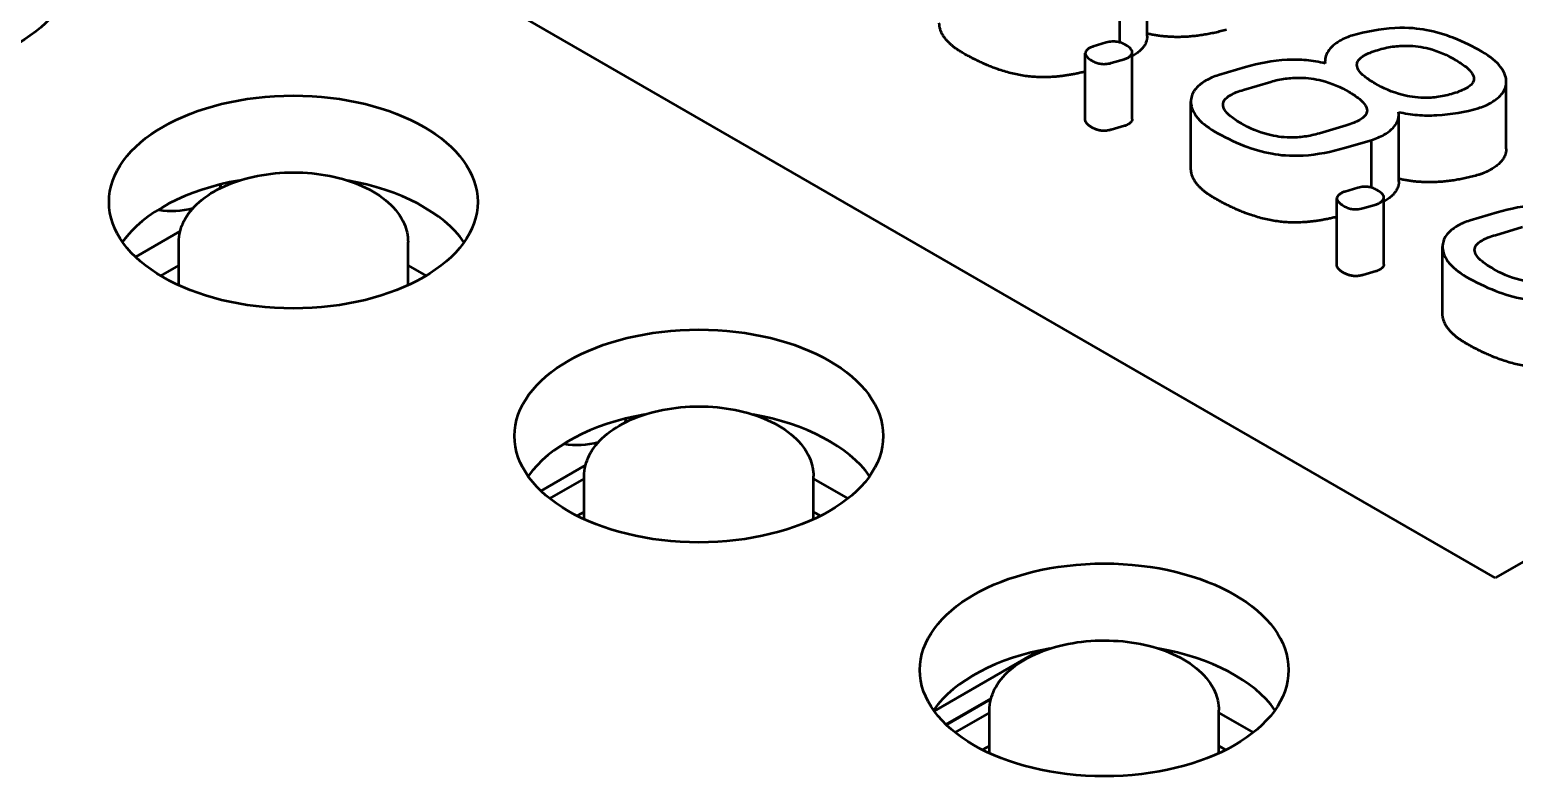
# Model space of a CAD drawing. Header units: millimetres. Extents: x 2121 to 4904, y 892 to 1933.
# Drawn here: x 3122.49 to 3136.08, y 1704.9 to 1711.74 of the extents above; entities that cross this region are included whole.
import ezdxf

# ---------------------------------------------------------------- set-up
doc = ezdxf.new("R2010")
doc.units = ezdxf.units.MM
doc.header["$LTSCALE"] = 1.8
doc.layers.add('외형선(ISO)', color=7, linetype='Continuous', lineweight=50)

msp = doc.modelspace()

# ---------------------------------------------------------------- linework, layer by layer
at = {"layer": '외형선(ISO)', "color": 7}
for p, q in [((3135.909, 1706.716), (3122.65, 1714.37)), ((3132.722, 1711.68), (3132.722, 1712.292)), ((3132.473, 1711.621), (3132.473, 1712.058)), ((3132.348, 1711.62), (3132.228, 1711.584)), ((3132.156, 1710.909), (3132.156, 1711.522)), ((3132.586, 1710.919), (3132.586, 1711.531)), ((3132.393, 1711.433), (3132.515, 1711.468)), ((3133.623, 1711.394), (3133.376, 1711.321)), ((3134.351, 1711.429), (3134.351, 1711.443)), ((3133.606, 1711.188), (3133.854, 1711.261)), ((3136.01, 1710.647), (3136.01, 1711.259)), ((3133.123, 1710.469), (3133.123, 1711.081)), ((3135.027, 1710.349), (3135.027, 1710.962)), ((3132.515, 1710.856), (3132.393, 1710.821)), ((3134.546, 1710.861), (3134.299, 1710.788)), ((3134.529, 1710.655), (3134.778, 1710.727)), ((3134.778, 1710.29), (3134.778, 1710.727)), ((3134.653, 1710.289), (3134.532, 1710.254)), ((3134.46, 1709.579), (3134.46, 1710.191)), ((3134.697, 1710.103), (3134.82, 1710.138)), ((3134.89, 1709.588), (3134.89, 1710.201)), ((3135.928, 1710.064), (3135.68, 1709.99)), ((3141.742, 1710.084), (3135.909, 1706.716)), ((3123.867, 1709.892), (3123.46, 1709.657)), ((3135.911, 1709.857), (3136.158, 1709.931)), ((3123.854, 1709.398), (3123.854, 1709.793)), ((3125.954, 1709.398), (3125.954, 1709.793)), ((3135.427, 1709.138), (3135.427, 1709.751)), ((3123.69, 1709.484), (3123.854, 1709.579)), ((3125.954, 1709.579), (3126.119, 1709.484)), ((3134.82, 1709.525), (3134.697, 1709.49)), ((3127.579, 1707.749), (3127.172, 1707.514)), ((3127.252, 1707.444), (3127.567, 1707.625)), ((3127.567, 1707.254), (3127.567, 1707.65)), ((3129.667, 1707.254), (3129.667, 1707.65)), ((3129.667, 1707.625), (3129.981, 1707.444)), ((3131.734, 1706.051), (3130.773, 1705.496)), ((3130.88, 1705.374), (3131.293, 1705.613)), ((3131.291, 1705.605), (3130.884, 1705.37)), ((3131.279, 1705.111), (3131.279, 1705.506)), ((3133.379, 1705.111), (3133.379, 1705.506)), ((3130.965, 1705.3), (3131.279, 1705.482)), ((3133.379, 1705.482), (3133.693, 1705.3))]:
    msp.add_line(p, q, dxfattribs=at)
for centre in [(3121.192, 1712.304), (3124.904, 1710.16), (3128.617, 1708.017), (3132.329, 1705.874)]:
    msp.add_ellipse(centre, major_axis=(1.688, 0), ratio=0.57735, dxfattribs=at)
for centre, major_axis, start_param, end_param in [((3124.904, 1709.426), (-1.688, 0), 5.009874, 5.896497), ((3123.791, 1710.338), (0.45, 0), 6.077412, 6.218057), ((3124.904, 1709.426), (1.687, 0), 0.386689, 1.273311), ((3123.791, 1710.338), (-0.45, 0), 1.292873, 2.015052), ((3128.617, 1707.282), (-1.687, 0), 5.009874, 5.896497), ((3128.617, 1707.282), (1.688, 0), 0.386689, 1.273311), ((3127.503, 1708.195), (0.45, 0), 6.077412, 6.218057), ((3127.503, 1708.195), (-0.45, 0), 1.292873, 2.015052), ((3132.329, 1705.139), (-1.687, 0), 5.009874, 5.896497), ((3132.329, 1705.139), (1.688, 0), 0.386689, 1.273311)]:
    msp.add_ellipse(centre, major_axis=major_axis, ratio=0.57735, start_param=start_param, end_param=end_param, dxfattribs=at)
for points, degree, knots in [([(3131.036, 1711.524), (3130.843, 1711.636), (3130.819, 1711.784), (3130.819, 1711.799)], 2, [0, 0, 0, 1, 1.121739, 1.121739, 1.121739]), ([(3135.79, 1711.535), (3135.71, 1711.581), (3135.622, 1711.626), (3135.45, 1711.692), (3135.366, 1711.718), (3135.209, 1711.747), (3135.114, 1711.759), (3134.855, 1711.746), (3134.724, 1711.719), (3134.603, 1711.685)], 3, [-0.2492526, -0.2492526, -0.2492526, -0.2492526, -0.1695753, -0.1695753, -0.1037794, -0.1037794, -0.0540017, -0.0540017, 0, 0, 0, 0]), ([(3132.524, 1711.598), (3132.513, 1711.605), (3132.5, 1711.611), (3132.475, 1711.621), (3132.462, 1711.624), (3132.433, 1711.629), (3132.418, 1711.63), (3132.383, 1711.628), (3132.365, 1711.625), (3132.348, 1711.62)], 3, [-0.02611737, -0.02611737, -0.02611737, -0.02611737, -0.01964564, -0.01964564, -0.01398276, -0.01398276, -0.0075646, -0.0075646, 0, 0, 0, 0]), ([(3134.487, 1711.636), (3134.463, 1711.622), (3134.442, 1711.607), (3134.405, 1711.574), (3134.39, 1711.557), (3134.356, 1711.504), (3134.348, 1711.467), (3134.351, 1711.429)], 3, [-0.05306697, -0.05306697, -0.05306697, -0.05306697, -0.03943906, -0.03943906, -0.02626191, -0.02626191, 0, 0, 0, 0]), ([(3134.603, 1711.685), (3134.583, 1711.679), (3134.563, 1711.672), (3134.524, 1711.656), (3134.505, 1711.646), (3134.487, 1711.636)], 3, [-0.01923036, -0.01923036, -0.01923036, -0.01923036, -0.01013747, -0.01013747, 0, 0, 0, 0]), ([(3132.156, 1711.354), (3131.863, 1711.28), (3131.339, 1711.349), (3131.036, 1711.524)], 2, [0.104573, 0.104573, 0.104573, 1, 2, 2, 2]), ([(3132.197, 1711.572), (3132.189, 1711.567), (3132.181, 1711.562), (3132.169, 1711.551), (3132.164, 1711.546), (3132.157, 1711.533), (3132.155, 1711.525), (3132.157, 1711.509), (3132.162, 1711.5), (3132.18, 1711.478), (3132.198, 1711.465), (3132.217, 1711.455)], 3, [-0.03089014, -0.03089014, -0.03089014, -0.03089014, -0.0262839, -0.0262839, -0.02217317, -0.02217317, -0.01685765, -0.01685765, -0.01049185, -0.01049185, 0, 0, 0, 0]), ([(3132.228, 1711.584), (3132.223, 1711.583), (3132.218, 1711.581), (3132.207, 1711.577), (3132.202, 1711.574), (3132.197, 1711.572)], 3, [-0.004992203, -0.004992203, -0.004992203, -0.004992203, -0.002805938, -0.002805938, 0, 0, 0, 0]), ([(3132.515, 1711.468), (3132.52, 1711.469), (3132.525, 1711.471), (3132.534, 1711.476), (3132.54, 1711.479), (3132.545, 1711.481)], 3, [-0.004892519, -0.004892519, -0.004892519, -0.004892519, -0.002791626, -0.002791626, 0, 0, 0, 0]), ([(3132.545, 1711.481), (3132.553, 1711.486), (3132.56, 1711.491), (3132.572, 1711.502), (3132.577, 1711.507), (3132.585, 1711.52), (3132.586, 1711.527), (3132.584, 1711.544), (3132.579, 1711.553), (3132.561, 1711.575), (3132.543, 1711.588), (3132.524, 1711.598)], 3, [-0.03089014, -0.03089014, -0.03089014, -0.03089014, -0.0262839, -0.0262839, -0.02217317, -0.02217317, -0.01685765, -0.01685765, -0.01049185, -0.01049185, 0, 0, 0, 0]), ([(3134.81, 1711.244), (3134.776, 1711.264), (3134.742, 1711.286), (3134.692, 1711.327), (3134.671, 1711.347), (3134.649, 1711.384), (3134.643, 1711.4), (3134.643, 1711.431), (3134.648, 1711.445), (3134.671, 1711.475), (3134.689, 1711.49), (3134.711, 1711.503)], 3, [-0.06908407, -0.06908407, -0.06908407, -0.06908407, -0.0495896, -0.0495896, -0.03407812, -0.03407812, -0.02283564, -0.02283564, -0.01249575, -0.01249575, 0, 0, 0, 0]), ([(3134.711, 1711.503), (3134.727, 1711.512), (3134.745, 1711.52), (3134.786, 1711.536), (3134.81, 1711.545), (3134.833, 1711.552)], 3, [-0.01971232, -0.01971232, -0.01971232, -0.01971232, -0.0107891, -0.0107891, 0, 0, 0, 0]), ([(3134.833, 1711.552), (3134.877, 1711.565), (3134.922, 1711.576), (3135.014, 1711.589), (3135.059, 1711.592), (3135.172, 1711.59), (3135.238, 1711.581), (3135.392, 1711.541), (3135.474, 1711.504), (3135.544, 1711.463)], 3, [-0.1051104, -0.1051104, -0.1051104, -0.1051104, -0.0856042, -0.0856042, -0.0673949, -0.0673949, -0.040092, -0.040092, 0, 0, 0, 0]), ([(3135.87, 1711.069), (3135.916, 1711.096), (3135.953, 1711.126), (3136.001, 1711.193), (3136.011, 1711.226), (3136.01, 1711.292), (3136.002, 1711.339), (3135.923, 1711.446), (3135.862, 1711.494), (3135.79, 1711.535)], 3, [-0.1759804, -0.1759804, -0.1759804, -0.1759804, -0.1269658, -0.1269658, -0.0809876, -0.0809876, -0.0404742, -0.0404742, 0, 0, 0, 0]), ([(3132.217, 1711.455), (3132.228, 1711.448), (3132.24, 1711.442), (3132.264, 1711.433), (3132.276, 1711.43), (3132.305, 1711.424), (3132.321, 1711.423), (3132.357, 1711.425), (3132.376, 1711.428), (3132.393, 1711.433)], 3, [-0.02605506, -0.02605506, -0.02605506, -0.02605506, -0.01989248, -0.01989248, -0.01444439, -0.01444439, -0.0078256, -0.0078256, 0, 0, 0, 0]), ([(3134.351, 1711.429), (3134.297, 1711.442), (3134.24, 1711.452), (3134.123, 1711.463), (3134.063, 1711.464), (3133.871, 1711.455), (3133.742, 1711.429), (3133.623, 1711.394)], 3, [-0.100957, -0.100957, -0.100957, -0.100957, -0.0772493, -0.0772493, -0.0533747, -0.0533747, 0, 0, 0, 0]), ([(3135.544, 1711.463), (3135.579, 1711.442), (3135.614, 1711.42), (3135.665, 1711.378), (3135.686, 1711.358), (3135.708, 1711.321), (3135.714, 1711.305), (3135.714, 1711.274), (3135.709, 1711.259), (3135.687, 1711.229), (3135.668, 1711.215), (3135.646, 1711.202)], 3, [-0.06957685, -0.06957685, -0.06957685, -0.06957685, -0.04972908, -0.04972908, -0.03398166, -0.03398166, -0.02271437, -0.02271437, -0.01241075, -0.01241075, 0, 0, 0, 0]), ([(3133.26, 1711.272), (3133.216, 1711.246), (3133.181, 1711.217), (3133.133, 1711.15), (3133.123, 1711.115), (3133.123, 1711.047), (3133.131, 1711), (3133.21, 1710.893), (3133.27, 1710.847), (3133.34, 1710.806)], 3, [-0.1709096, -0.1709096, -0.1709096, -0.1709096, -0.125717, -0.125717, -0.0805637, -0.0805637, -0.0399393, -0.0399393, 0, 0, 0, 0]), ([(3133.376, 1711.321), (3133.355, 1711.315), (3133.335, 1711.308), (3133.296, 1711.291), (3133.278, 1711.282), (3133.26, 1711.272)], 3, [-0.01927353, -0.01927353, -0.01927353, -0.01927353, -0.00987909, -0.00987909, 0, 0, 0, 0]), ([(3133.854, 1711.261), (3133.897, 1711.274), (3133.942, 1711.284), (3134.033, 1711.296), (3134.077, 1711.299), (3134.192, 1711.298), (3134.259, 1711.288), (3134.415, 1711.248), (3134.498, 1711.21), (3134.569, 1711.169)], 3, [-0.1057103, -0.1057103, -0.1057103, -0.1057103, -0.0864105, -0.0864105, -0.0683639, -0.0683639, -0.0405221, -0.0405221, 0, 0, 0, 0]), ([(3135.524, 1711.153), (3135.481, 1711.14), (3135.436, 1711.129), (3135.344, 1711.116), (3135.3, 1711.113), (3135.185, 1711.115), (3135.12, 1711.125), (3134.965, 1711.165), (3134.882, 1711.203), (3134.81, 1711.244)], 3, [-0.105604, -0.105604, -0.105604, -0.105604, -0.0861489, -0.0861489, -0.0679576, -0.0679576, -0.0405215, -0.0405215, 0, 0, 0, 0]), ([(3135.646, 1711.202), (3135.631, 1711.193), (3135.613, 1711.185), (3135.572, 1711.168), (3135.548, 1711.16), (3135.524, 1711.153)], 3, [-0.01971232, -0.01971232, -0.01971232, -0.01971232, -0.0107891, -0.0107891, 0, 0, 0, 0]), ([(3133.586, 1710.878), (3133.551, 1710.898), (3133.517, 1710.921), (3133.465, 1710.963), (3133.445, 1710.983), (3133.422, 1711.02), (3133.417, 1711.036), (3133.417, 1711.067), (3133.422, 1711.081), (3133.444, 1711.112), (3133.462, 1711.126), (3133.484, 1711.139)], 3, [-0.06957685, -0.06957685, -0.06957685, -0.06957685, -0.04972908, -0.04972908, -0.03398166, -0.03398166, -0.02271437, -0.02271437, -0.01241075, -0.01241075, 0, 0, 0, 0]), ([(3133.484, 1711.139), (3133.501, 1711.148), (3133.519, 1711.157), (3133.56, 1711.173), (3133.583, 1711.181), (3133.606, 1711.188)], 3, [-0.01989755, -0.01989755, -0.01989755, -0.01989755, -0.01044879, -0.01044879, 0, 0, 0, 0]), ([(3134.569, 1711.169), (3134.604, 1711.149), (3134.637, 1711.127), (3134.688, 1711.086), (3134.708, 1711.066), (3134.73, 1711.029), (3134.736, 1711.014), (3134.736, 1710.982), (3134.731, 1710.968), (3134.709, 1710.938), (3134.69, 1710.923), (3134.668, 1710.91)], 3, [-0.06908407, -0.06908407, -0.06908407, -0.06908407, -0.0495896, -0.0495896, -0.03407812, -0.03407812, -0.02283564, -0.02283564, -0.01249575, -0.01249575, 0, 0, 0, 0]), ([(3135.755, 1711.02), (3135.775, 1711.026), (3135.795, 1711.033), (3135.834, 1711.049), (3135.853, 1711.059), (3135.87, 1711.069)], 3, [-0.01925722, -0.01925722, -0.01925722, -0.01925722, -0.01001082, -0.01001082, 0, 0, 0, 0]), ([(3134.892, 1710.777), (3134.918, 1710.792), (3134.941, 1710.808), (3134.979, 1710.843), (3134.993, 1710.861), (3135.024, 1710.914), (3135.03, 1710.949), (3135.025, 1710.984)], 3, [-0.05306065, -0.05306065, -0.05306065, -0.05306065, -0.03856375, -0.03856375, -0.02470731, -0.02470731, 0, 0, 0, 0]), ([(3135.025, 1710.984), (3135.08, 1710.972), (3135.137, 1710.963), (3135.254, 1710.952), (3135.314, 1710.952), (3135.506, 1710.961), (3135.635, 1710.986), (3135.755, 1711.02)], 3, [-0.1009025, -0.1009025, -0.1009025, -0.1009025, -0.0772262, -0.0772262, -0.0533057, -0.0533057, 0, 0, 0, 0]), ([(3133.34, 1710.806), (3133.422, 1710.759), (3133.513, 1710.713), (3133.689, 1710.645), (3133.776, 1710.619), (3133.937, 1710.59), (3134.031, 1710.58), (3134.282, 1710.594), (3134.411, 1710.621), (3134.529, 1710.655)], 3, [-0.2396282, -0.2396282, -0.2396282, -0.2396282, -0.1637242, -0.1637242, -0.1009864, -0.1009864, -0.0530192, -0.0530192, 0, 0, 0, 0]), ([(3134.299, 1710.788), (3134.255, 1710.775), (3134.21, 1710.765), (3134.119, 1710.752), (3134.075, 1710.749), (3133.96, 1710.751), (3133.894, 1710.761), (3133.739, 1710.8), (3133.657, 1710.837), (3133.586, 1710.878)], 3, [-0.1052151, -0.1052151, -0.1052151, -0.1052151, -0.0858617, -0.0858617, -0.0677944, -0.0677944, -0.0400855, -0.0400855, 0, 0, 0, 0]), ([(3134.668, 1710.91), (3134.651, 1710.901), (3134.633, 1710.892), (3134.592, 1710.876), (3134.569, 1710.868), (3134.546, 1710.861)], 3, [-0.01989755, -0.01989755, -0.01989755, -0.01989755, -0.01044879, -0.01044879, 0, 0, 0, 0]), ([(3134.778, 1710.727), (3134.798, 1710.734), (3134.818, 1710.741), (3134.856, 1710.758), (3134.875, 1710.767), (3134.892, 1710.777)], 3, [-0.01920575, -0.01920575, -0.01920575, -0.01920575, -0.00986769, -0.00986769, 0, 0, 0, 0]), ([(3123.854, 1709.793), (3123.854, 1709.858), (3123.871, 1709.923), (3123.933, 1710.047), (3123.981, 1710.107), (3124.106, 1710.217), (3124.186, 1710.266), (3124.367, 1710.347), (3124.469, 1710.378), (3124.682, 1710.42), (3124.795, 1710.431), (3125.018, 1710.431), (3125.13, 1710.42), (3125.343, 1710.378), (3125.444, 1710.346), (3125.625, 1710.265), (3125.706, 1710.214), (3125.836, 1710.099), (3125.886, 1710.033), (3125.942, 1709.908), (3125.954, 1709.851), (3125.954, 1709.793)], 3, [3.926991, 3.926991, 3.926991, 3.926991, 4.208416, 4.208416, 4.510143, 4.510143, 4.837669, 4.837669, 5.16978, 5.16978, 5.49997, 5.49997, 5.829237, 5.829237, 6.159446, 6.159446, 6.491561, 6.491561, 6.818812, 6.818812, 7.068583, 7.068583, 7.068583, 7.068583]), ([(3133.34, 1710.194), (3133.147, 1710.305), (3133.123, 1710.453), (3133.123, 1710.469)], 2, [0, 0, 0, 1, 1.121739, 1.121739, 1.121739]), ([(3134.532, 1710.254), (3134.527, 1710.253), (3134.522, 1710.251), (3134.512, 1710.247), (3134.506, 1710.244), (3134.501, 1710.241)], 3, [-0.004992203, -0.004992203, -0.004992203, -0.004992203, -0.002805938, -0.002805938, 0, 0, 0, 0]), ([(3134.829, 1710.268), (3134.817, 1710.274), (3134.805, 1710.281), (3134.779, 1710.29), (3134.767, 1710.294), (3134.738, 1710.299), (3134.722, 1710.3), (3134.687, 1710.298), (3134.669, 1710.294), (3134.653, 1710.289)], 3, [-0.02611737, -0.02611737, -0.02611737, -0.02611737, -0.01964564, -0.01964564, -0.01398276, -0.01398276, -0.0075646, -0.0075646, 0, 0, 0, 0]), ([(3134.849, 1710.151), (3134.857, 1710.156), (3134.865, 1710.161), (3134.877, 1710.171), (3134.881, 1710.177), (3134.889, 1710.19), (3134.891, 1710.197), (3134.889, 1710.214), (3134.884, 1710.223), (3134.865, 1710.245), (3134.847, 1710.257), (3134.829, 1710.268)], 3, [-0.03089014, -0.03089014, -0.03089014, -0.03089014, -0.0262839, -0.0262839, -0.02217317, -0.02217317, -0.01685765, -0.01685765, -0.01049185, -0.01049185, 0, 0, 0, 0]), ([(3134.46, 1710.024), (3134.168, 1709.949), (3133.643, 1710.019), (3133.34, 1710.194)], 2, [0.104573, 0.104573, 0.104573, 1, 2, 2, 2]), ([(3134.501, 1710.241), (3134.493, 1710.236), (3134.485, 1710.231), (3134.473, 1710.221), (3134.469, 1710.215), (3134.461, 1710.202), (3134.459, 1710.195), (3134.461, 1710.178), (3134.466, 1710.169), (3134.485, 1710.147), (3134.503, 1710.135), (3134.521, 1710.124)], 3, [-0.03089014, -0.03089014, -0.03089014, -0.03089014, -0.0262839, -0.0262839, -0.02217317, -0.02217317, -0.01685765, -0.01685765, -0.01049185, -0.01049185, 0, 0, 0, 0]), ([(3134.521, 1710.124), (3134.532, 1710.118), (3134.544, 1710.112), (3134.568, 1710.103), (3134.58, 1710.099), (3134.609, 1710.094), (3134.625, 1710.093), (3134.661, 1710.094), (3134.68, 1710.098), (3134.697, 1710.103)], 3, [-0.02605506, -0.02605506, -0.02605506, -0.02605506, -0.01989248, -0.01989248, -0.01444439, -0.01444439, -0.0078256, -0.0078256, 0, 0, 0, 0]), ([(3134.82, 1710.138), (3134.824, 1710.139), (3134.829, 1710.141), (3134.839, 1710.145), (3134.844, 1710.148), (3134.849, 1710.151)], 3, [-0.004892519, -0.004892519, -0.004892519, -0.004892519, -0.002791626, -0.002791626, 0, 0, 0, 0]), ([(3136.656, 1710.098), (3136.601, 1710.112), (3136.545, 1710.121), (3136.427, 1710.132), (3136.368, 1710.134), (3136.175, 1710.124), (3136.047, 1710.099), (3135.928, 1710.064)], 3, [-0.100957, -0.100957, -0.100957, -0.100957, -0.0772493, -0.0772493, -0.0533747, -0.0533747, 0, 0, 0, 0]), ([(3135.68, 1709.99), (3135.659, 1709.984), (3135.639, 1709.977), (3135.601, 1709.961), (3135.582, 1709.951), (3135.564, 1709.941)], 3, [-0.01927353, -0.01927353, -0.01927353, -0.01927353, -0.00987909, -0.00987909, 0, 0, 0, 0]), ([(3135.564, 1709.941), (3135.52, 1709.916), (3135.485, 1709.887), (3135.437, 1709.82), (3135.427, 1709.785), (3135.428, 1709.717), (3135.436, 1709.67), (3135.514, 1709.563), (3135.574, 1709.516), (3135.645, 1709.475)], 3, [-0.1709096, -0.1709096, -0.1709096, -0.1709096, -0.125717, -0.125717, -0.0805637, -0.0805637, -0.0399393, -0.0399393, 0, 0, 0, 0]), ([(3135.789, 1709.808), (3135.805, 1709.818), (3135.824, 1709.827), (3135.864, 1709.843), (3135.887, 1709.851), (3135.911, 1709.857)], 3, [-0.01989755, -0.01989755, -0.01989755, -0.01989755, -0.01044879, -0.01044879, 0, 0, 0, 0]), ([(3135.891, 1709.548), (3135.856, 1709.568), (3135.821, 1709.59), (3135.77, 1709.632), (3135.749, 1709.653), (3135.727, 1709.69), (3135.721, 1709.706), (3135.721, 1709.737), (3135.726, 1709.751), (3135.748, 1709.781), (3135.767, 1709.796), (3135.789, 1709.808)], 3, [-0.06957685, -0.06957685, -0.06957685, -0.06957685, -0.04972908, -0.04972908, -0.03398166, -0.03398166, -0.02271437, -0.02271437, -0.01241075, -0.01241075, 0, 0, 0, 0]), ([(3135.645, 1709.475), (3135.727, 1709.428), (3135.817, 1709.383), (3135.993, 1709.315), (3136.08, 1709.289), (3136.242, 1709.26), (3136.335, 1709.249), (3136.587, 1709.264), (3136.715, 1709.29), (3136.833, 1709.325)], 3, [-0.2396282, -0.2396282, -0.2396282, -0.2396282, -0.1637242, -0.1637242, -0.1009864, -0.1009864, -0.0530192, -0.0530192, 0, 0, 0, 0]), ([(3136.603, 1709.458), (3136.56, 1709.445), (3136.515, 1709.435), (3136.424, 1709.422), (3136.379, 1709.419), (3136.264, 1709.421), (3136.198, 1709.43), (3136.043, 1709.47), (3135.961, 1709.507), (3135.891, 1709.548)], 3, [-0.1052151, -0.1052151, -0.1052151, -0.1052151, -0.0858617, -0.0858617, -0.0677944, -0.0677944, -0.0400855, -0.0400855, 0, 0, 0, 0]), ([(3135.645, 1708.863), (3135.452, 1708.975), (3135.427, 1709.123), (3135.427, 1709.138)], 2, [0, 0, 0, 1, 1.121739, 1.121739, 1.121739]), ([(3136.764, 1708.693), (3136.472, 1708.619), (3135.948, 1708.688), (3135.645, 1708.863)], 2, [0.104573, 0.104573, 0.104573, 1, 2, 2, 2]), ([(3127.567, 1707.65), (3127.567, 1707.715), (3127.583, 1707.779), (3127.645, 1707.904), (3127.693, 1707.963), (3127.819, 1708.073), (3127.898, 1708.123), (3128.079, 1708.204), (3128.181, 1708.235), (3128.395, 1708.277), (3128.507, 1708.288), (3128.731, 1708.287), (3128.842, 1708.277), (3129.055, 1708.234), (3129.156, 1708.203), (3129.338, 1708.121), (3129.418, 1708.071), (3129.548, 1707.956), (3129.599, 1707.89), (3129.654, 1707.765), (3129.667, 1707.707), (3129.667, 1707.65)], 3, [3.926991, 3.926991, 3.926991, 3.926991, 4.208416, 4.208416, 4.510143, 4.510143, 4.837669, 4.837669, 5.16978, 5.16978, 5.49997, 5.49997, 5.829237, 5.829237, 6.159446, 6.159446, 6.491561, 6.491561, 6.818812, 6.818812, 7.068583, 7.068583, 7.068583, 7.068583]), ([(3129.667, 1707.321), (3129.669, 1707.32), (3129.672, 1707.319), (3129.694, 1707.307), (3129.713, 1707.297), (3129.732, 1707.286)], 3, [6.22986388, 6.22986388, 6.22986388, 6.22986388, 6.23647093, 6.23647093, 6.28275172, 6.28275172, 6.28275172, 6.28275172]), ([(3131.279, 1705.506), (3131.279, 1705.571), (3131.295, 1705.636), (3131.358, 1705.761), (3131.406, 1705.82), (3131.531, 1705.93), (3131.611, 1705.979), (3131.792, 1706.06), (3131.893, 1706.092), (3132.107, 1706.134), (3132.219, 1706.144), (3132.443, 1706.144), (3132.555, 1706.133), (3132.767, 1706.091), (3132.868, 1706.06), (3133.05, 1705.978), (3133.13, 1705.928), (3133.261, 1705.812), (3133.311, 1705.747), (3133.366, 1705.622), (3133.379, 1705.564), (3133.379, 1705.506)], 3, [3.926991, 3.926991, 3.926991, 3.926991, 4.208416, 4.208416, 4.510143, 4.510143, 4.837669, 4.837669, 5.16978, 5.16978, 5.49997, 5.49997, 5.829237, 5.829237, 6.159446, 6.159446, 6.491561, 6.491561, 6.818812, 6.818812, 7.068583, 7.068583, 7.068583, 7.068583]), ([(3133.379, 1705.178), (3133.382, 1705.177), (3133.385, 1705.175), (3133.406, 1705.164), (3133.425, 1705.153), (3133.444, 1705.143)], 3, [6.22986388, 6.22986388, 6.22986388, 6.22986388, 6.23647093, 6.23647093, 6.28275172, 6.28275172, 6.28275172, 6.28275172])]:
    msp.add_open_spline(points, degree=degree, knots=knots, dxfattribs=at)
for points, degree in [([(3132.722, 1711.68), (3132.722, 1711.573), (3132.588, 1711.495)], 2), ([(3133.45, 1711.738), (3133.054, 1711.625), (3132.722, 1711.702)], 2), ([(3132.588, 1711.495), (3132.587, 1711.495), (3132.586, 1711.494)], 2), ([(3132.217, 1710.842), (3132.156, 1710.878), (3132.156, 1710.909)], 2), ([(3132.393, 1710.821), (3132.3, 1710.794), (3132.217, 1710.842)], 2), ([(3132.545, 1710.869), (3132.528, 1710.859), (3132.515, 1710.856)], 2), ([(3132.586, 1710.919), (3132.586, 1710.893), (3132.545, 1710.869)], 2), ([(3136.01, 1710.647), (3136.01, 1710.538), (3135.87, 1710.457)], 2), ([(3135.755, 1710.408), (3135.358, 1710.295), (3135.027, 1710.372)], 2), ([(3135.87, 1710.457), (3135.815, 1710.425), (3135.755, 1710.408)], 2), ([(3135.027, 1710.349), (3135.027, 1710.243), (3134.892, 1710.165)], 2), ([(3134.892, 1710.165), (3134.891, 1710.164), (3134.89, 1710.164)], 2), ([(3134.521, 1709.512), (3134.46, 1709.547), (3134.46, 1709.579)], 2), ([(3134.89, 1709.588), (3134.89, 1709.562), (3134.849, 1709.539)], 2), ([(3134.697, 1709.49), (3134.605, 1709.464), (3134.521, 1709.512)], 2), ([(3134.849, 1709.539), (3134.832, 1709.529), (3134.82, 1709.525)], 2), ([(3127.502, 1707.286), (3127.523, 1707.298), (3127.545, 1707.31), (3127.567, 1707.321)], 3), ([(3131.214, 1705.143), (3131.235, 1705.155), (3131.257, 1705.167), (3131.279, 1705.178)], 3)]:
    msp.add_open_spline(points, degree=degree, dxfattribs=at)

doc.saveas('drawing.dxf')
